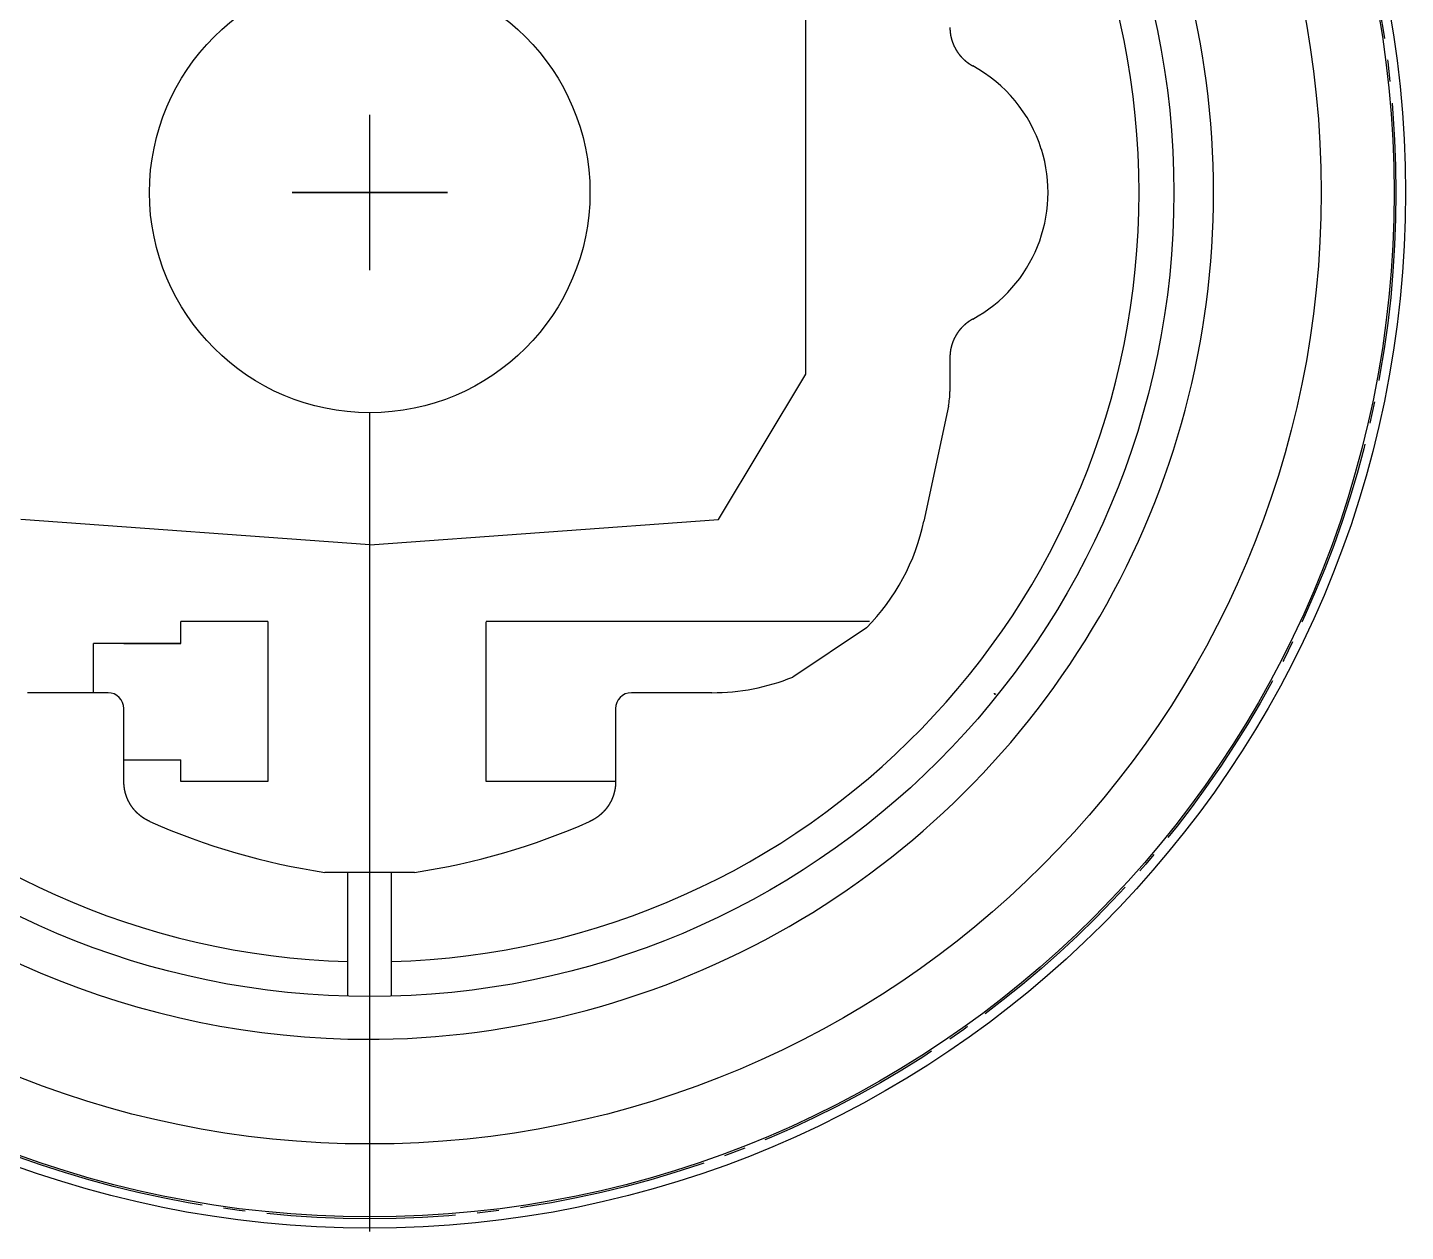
# Model space of a CAD drawing. Extents: x 16 to 365, y 6 to 252.
# Drawn here: x 77.2 to 172, y 108.7 to 191.5 of the extents above; entities that cross this region are included whole.
import ezdxf

# ---------------------------------------------------------------- set-up
doc = ezdxf.new("R2010")
doc.units = 0
doc.linetypes.add('CENTER', pattern=[17.5, 13, -1.5, 1.5, -1.5])
doc.layers.get('0').update_dxf_attribs({"linetype": 'CONTINUOUS'})
doc.layers.add('CENTER', color=1, linetype='CENTER')

msp = doc.modelspace()

# ---------------------------------------------------------------- linework, layer by layer
at = {"color": 7, "linetype": 'CONTINUOUS'}
for p, q in [((130.755, 167.631), (130.755, 192.631)), ((140.668, 168.784), (140.668, 166.447)), ((124.755, 157.631), (130.755, 167.631)), ((100.755, 108.657), (100.755, 164.981)), ((140.562, 165.425), (138.884, 157.531)), ((100.755, 155.881), (76.755, 157.631)), ((100.755, 155.881), (124.755, 157.631)), ((93.755, 150.615), (87.755, 150.615)), ((87.755, 149.108), (87.755, 150.615)), ((93.755, 150.615), (93.755, 139.602)), ((135.139, 150.607), (108.755, 150.607)), ((108.755, 139.602), (108.755, 150.602)), ((134.936, 150.181), (129.87, 146.799)), ((87.755, 149.108), (81.755, 149.108)), ((81.755, 145.718), (81.755, 149.108)), ((83.842, 149.108), (87.755, 149.108)), ((82.756, 145.718), (77.216, 145.718)), ((124.297, 145.718), (118.756, 145.718)), ((83.842, 139.602), (83.842, 144.631)), ((117.669, 144.631), (117.669, 139.602)), ((83.842, 141.108), (87.755, 141.108)), ((87.755, 139.602), (87.755, 141.108)), ((93.755, 139.602), (87.755, 139.602)), ((93.755, 139.602), (87.755, 139.602)), ((117.668, 139.602), (108.755, 139.602)), ((103.841, 133.353), (97.671, 133.353)), ((99.255, 124.836), (99.255, 133.353)), ((102.255, 124.836), (102.255, 133.353))]:
    msp.add_line(p, q, dxfattribs=at)
at = {"color": 7}
for points in [[(140.669, 191.478, 0), (140.669, 191.47, 0), (140.669, 191.462, 0), (140.669, 191.453, 0), (140.669, 191.445, 0), (140.67, 191.436, 0), (140.67, 191.428, 0), (140.67, 191.42, 0), (140.67, 191.411, 0), (140.67, 191.403, 0), (140.67, 191.394, 0), (140.671, 191.386, 0), (140.671, 191.378, 0), (140.671, 191.369, 0), (140.672, 191.361, 0), (140.672, 191.352, 0), (140.672, 191.344, 0), (140.673, 191.336, 0), (140.673, 191.327, 0), (140.673, 191.319, 0), (140.674, 191.31, 0), (140.674, 191.302, 0), (140.675, 191.294, 0), (140.675, 191.285, 0), (140.676, 191.277, 0), (140.677, 191.268, 0), (140.677, 191.26, 0), (140.678, 191.252, 0), (140.678, 191.243, 0), (140.679, 191.235, 0), (140.68, 191.226, 0), (140.681, 191.218, 0), (140.681, 191.21, 0), (140.682, 191.201, 0), (140.683, 191.193, 0), (140.684, 191.185, 0), (140.684, 191.176, 0), (140.685, 191.168, 0), (140.686, 191.16, 0), (140.687, 191.151, 0), (140.688, 191.143, 0), (140.689, 191.134, 0), (140.69, 191.126, 0), (140.691, 191.118, 0), (140.692, 191.109, 0), (140.693, 191.101, 0), (140.694, 191.093, 0), (140.695, 191.084, 0), (140.696, 191.076, 0), (140.697, 191.068, 0), (140.699, 191.059, 0), (140.7, 191.051, 0), (140.701, 191.043, 0), (140.702, 191.034, 0), (140.703, 191.026, 0), (140.705, 191.018, 0), (140.706, 191.01, 0), (140.707, 191.001, 0), (140.709, 190.993, 0), (140.71, 190.985, 0), (140.712, 190.976, 0), (140.713, 190.968, 0), (140.714, 190.96, 0), (140.716, 190.952, 0), (140.717, 190.943, 0), (140.719, 190.935, 0), (140.72, 190.927, 0), (140.722, 190.918, 0), (140.724, 190.91, 0), (140.725, 190.902, 0), (140.727, 190.894, 0), (140.728, 190.885, 0), (140.73, 190.877, 0), (140.732, 190.869, 0), (140.733, 190.861, 0), (140.735, 190.853, 0), (140.737, 190.844, 0), (140.739, 190.836, 0), (140.741, 190.828, 0), (140.742, 190.82, 0), (140.744, 190.811, 0), (140.746, 190.803, 0), (140.748, 190.795, 0), (140.75, 190.787, 0), (140.752, 190.779, 0), (140.754, 190.771, 0), (140.756, 190.762, 0), (140.758, 190.754, 0), (140.76, 190.746, 0), (140.762, 190.738, 0), (140.764, 190.73, 0), (140.766, 190.722, 0), (140.768, 190.714, 0), (140.77, 190.705, 0), (140.773, 190.697, 0), (140.775, 190.689, 0), (140.777, 190.681, 0), (140.779, 190.673, 0), (140.782, 190.665, 0), (140.784, 190.657, 0), (140.786, 190.649, 0), (140.789, 190.641, 0), (140.791, 190.633, 0), (140.793, 190.625, 0), (140.796, 190.616, 0), (140.798, 190.608, 0), (140.801, 190.6, 0), (140.803, 190.592, 0), (140.806, 190.584, 0), (140.808, 190.576, 0), (140.811, 190.568, 0), (140.813, 190.56, 0), (140.816, 190.552, 0), (140.818, 190.544, 0), (140.821, 190.536, 0), (140.824, 190.528, 0), (140.826, 190.52, 0), (140.829, 190.512, 0), (140.832, 190.504, 0), (140.834, 190.497, 0), (140.837, 190.489, 0), (140.84, 190.481, 0), (140.843, 190.473, 0), (140.846, 190.465, 0), (140.848, 190.457, 0), (140.851, 190.449, 0), (140.854, 190.441, 0), (140.857, 190.433, 0), (140.86, 190.425, 0), (140.863, 190.417, 0), (140.866, 190.41, 0), (140.869, 190.402, 0), (140.872, 190.394, 0), (140.875, 190.386, 0), (140.878, 190.378, 0), (140.881, 190.37, 0), (140.884, 190.363, 0), (140.888, 190.355, 0), (140.891, 190.347, 0), (140.894, 190.339, 0), (140.897, 190.332, 0), (140.9, 190.324, 0), (140.904, 190.316, 0), (140.907, 190.308, 0), (140.91, 190.301, 0), (140.913, 190.293, 0), (140.917, 190.285, 0), (140.92, 190.277, 0), (140.923, 190.27, 0), (140.927, 190.262, 0), (140.93, 190.254, 0), (140.934, 190.247, 0), (140.937, 190.239, 0), (140.941, 190.231, 0), (140.944, 190.224, 0), (140.948, 190.216, 0), (140.951, 190.208, 0), (140.955, 190.201, 0), (140.958, 190.193, 0), (140.962, 190.186, 0), (140.966, 190.178, 0), (140.969, 190.17, 0), (140.973, 190.163, 0), (140.977, 190.155, 0), (140.98, 190.148, 0), (140.984, 190.14, 0), (140.988, 190.133, 0), (140.992, 190.125, 0), (140.996, 190.118, 0), (140.999, 190.11, 0), (141.003, 190.103, 0), (141.007, 190.095, 0), (141.011, 190.088, 0), (141.015, 190.08, 0), (141.019, 190.073, 0), (141.023, 190.066, 0), (141.027, 190.058, 0), (141.031, 190.051, 0), (141.035, 190.043, 0), (141.039, 190.036, 0), (141.043, 190.029, 0), (141.047, 190.021, 0), (141.051, 190.014, 0), (141.055, 190.007, 0), (141.059, 189.999, 0), (141.063, 189.992, 0), (141.068, 189.985, 0), (141.072, 189.977, 0), (141.076, 189.97, 0), (141.08, 189.963, 0), (141.084, 189.956, 0), (141.089, 189.948, 0), (141.093, 189.941, 0), (141.097, 189.934, 0), (141.102, 189.927, 0), (141.106, 189.92, 0), (141.11, 189.912, 0), (141.115, 189.905, 0), (141.119, 189.898, 0), (141.124, 189.891, 0), (141.128, 189.884, 0), (141.133, 189.877, 0), (141.137, 189.87, 0), (141.142, 189.863, 0), (141.146, 189.855, 0), (141.151, 189.848, 0), (141.155, 189.841, 0), (141.16, 189.834, 0), (141.164, 189.827, 0), (141.169, 189.82, 0), (141.174, 189.813, 0), (141.178, 189.806, 0), (141.183, 189.799, 0), (141.188, 189.792, 0), (141.193, 189.785, 0), (141.197, 189.778, 0), (141.202, 189.772, 0), (141.207, 189.765, 0), (141.212, 189.758, 0), (141.217, 189.751, 0), (141.221, 189.744, 0), (141.226, 189.737, 0), (141.231, 189.73, 0), (141.236, 189.724, 0), (141.241, 189.717, 0), (141.246, 189.71, 0), (141.251, 189.703, 0), (141.256, 189.696, 0), (141.261, 189.69, 0), (141.266, 189.683, 0), (141.271, 189.676, 0), (141.276, 189.669, 0), (141.281, 189.663, 0), (141.286, 189.656, 0), (141.291, 189.649, 0), (141.296, 189.643, 0), (141.302, 189.636, 0), (141.307, 189.629, 0), (141.312, 189.623, 0), (141.317, 189.616, 0), (141.322, 189.61, 0), (141.328, 189.603, 0), (141.333, 189.597, 0), (141.338, 189.59, 0), (141.343, 189.583, 0), (141.349, 189.577, 0), (141.354, 189.57, 0), (141.359, 189.564, 0), (141.365, 189.558, 0), (141.37, 189.551, 0), (141.376, 189.545, 0), (141.381, 189.538, 0), (141.387, 189.532, 0), (141.392, 189.525, 0), (141.397, 189.519, 0), (141.403, 189.513, 0), (141.409, 189.506, 0), (141.414, 189.5, 0), (141.42, 189.494, 0), (141.425, 189.487, 0), (141.431, 189.481, 0), (141.436, 189.475, 0), (141.442, 189.469, 0), (141.448, 189.462, 0), (141.453, 189.456, 0), (141.459, 189.45, 0), (141.465, 189.444, 0), (141.47, 189.438, 0), (141.476, 189.432, 0), (141.482, 189.425, 0), (141.488, 189.419, 0), (141.493, 189.413, 0), (141.499, 189.407, 0), (141.505, 189.401, 0), (141.511, 189.395, 0), (141.517, 189.389, 0), (141.523, 189.383, 0), (141.528, 189.377, 0), (141.534, 189.371, 0), (141.54, 189.365, 0), (141.546, 189.359, 0), (141.552, 189.353, 0), (141.558, 189.347, 0), (141.564, 189.341, 0), (141.57, 189.335, 0), (141.576, 189.329, 0), (141.582, 189.324, 0), (141.588, 189.318, 0), (141.594, 189.312, 0), (141.6, 189.306, 0), (141.606, 189.3, 0), (141.612, 189.295, 0), (141.619, 189.289, 0), (141.625, 189.283, 0), (141.631, 189.277, 0), (141.637, 189.272, 0), (141.643, 189.266, 0), (141.649, 189.26, 0), (141.656, 189.255, 0), (141.662, 189.249, 0), (141.668, 189.243, 0), (141.674, 189.238, 0), (141.681, 189.232, 0), (141.687, 189.227, 0), (141.693, 189.221, 0), (141.7, 189.216, 0), (141.706, 189.21, 0), (141.712, 189.205, 0), (141.719, 189.199, 0), (141.725, 189.194, 0), (141.732, 189.188, 0), (141.738, 189.183, 0), (141.744, 189.177, 0), (141.751, 189.172, 0), (141.757, 189.167, 0), (141.764, 189.161, 0), (141.77, 189.156, 0), (141.777, 189.151, 0), (141.783, 189.145, 0), (141.79, 189.14, 0), (141.797, 189.135, 0), (141.803, 189.13, 0), (141.81, 189.124, 0), (141.816, 189.119, 0), (141.823, 189.114, 0), (141.83, 189.109, 0), (141.836, 189.104, 0), (141.843, 189.099, 0), (141.85, 189.093, 0), (141.856, 189.088, 0), (141.863, 189.083, 0), (141.87, 189.078, 0), (141.876, 189.073, 0), (141.883, 189.068, 0), (141.89, 189.063, 0), (141.897, 189.058, 0), (141.903, 189.053, 0), (141.91, 189.048, 0), (141.917, 189.043, 0), (141.924, 189.039, 0), (141.931, 189.034, 0), (141.938, 189.029, 0), (141.944, 189.024, 0), (141.951, 189.019, 0), (141.958, 189.014, 0), (141.965, 189.01, 0), (141.972, 189.005, 0), (141.979, 189, 0), (141.986, 188.995, 0), (141.993, 188.991, 0), (142, 188.986, 0), (142.007, 188.981, 0), (142.014, 188.977, 0), (142.021, 188.972, 0), (142.028, 188.967, 0), (142.035, 188.963, 0), (142.042, 188.958, 0), (142.049, 188.954, 0), (142.056, 188.949, 0), (142.063, 188.945, 0), (142.07, 188.94, 0), (142.078, 188.936, 0), (142.085, 188.931, 0), (142.092, 188.927, 0), (142.099, 188.922, 0), (142.106, 188.918, 0), (142.113, 188.914, 0), (142.121, 188.909, 0), (142.128, 188.905, 0), (142.135, 188.901, 0), (142.142, 188.896, 0), (142.149, 188.892, 0), (142.157, 188.888, 0), (142.164, 188.884, 0), (142.171, 188.879, 0), (142.179, 188.875, 0), (142.186, 188.871, 0), (142.193, 188.867, 0), (142.2, 188.863, 0), (142.208, 188.859, 0), (142.215, 188.855, 0), (142.222, 188.85, 0), (142.23, 188.846, 0), (142.237, 188.842, 0)], [(142.237, 171.42, 0), (142.23, 171.416, 0), (142.222, 171.412, 0), (142.215, 171.408, 0), (142.208, 171.404, 0), (142.2, 171.4, 0), (142.193, 171.396, 0), (142.186, 171.391, 0), (142.179, 171.387, 0), (142.171, 171.383, 0), (142.164, 171.379, 0), (142.157, 171.375, 0), (142.149, 171.37, 0), (142.142, 171.366, 0), (142.135, 171.362, 0), (142.128, 171.358, 0), (142.121, 171.353, 0), (142.113, 171.349, 0), (142.106, 171.344, 0), (142.099, 171.34, 0), (142.092, 171.336, 0), (142.085, 171.331, 0), (142.078, 171.327, 0), (142.07, 171.322, 0), (142.063, 171.318, 0), (142.056, 171.313, 0), (142.049, 171.309, 0), (142.042, 171.304, 0), (142.035, 171.3, 0), (142.028, 171.295, 0), (142.021, 171.29, 0), (142.014, 171.286, 0), (142.007, 171.281, 0), (142, 171.277, 0), (141.993, 171.272, 0), (141.986, 171.267, 0), (141.979, 171.262, 0), (141.972, 171.258, 0), (141.965, 171.253, 0), (141.958, 171.248, 0), (141.951, 171.243, 0), (141.944, 171.238, 0), (141.938, 171.234, 0), (141.931, 171.229, 0), (141.924, 171.224, 0), (141.917, 171.219, 0), (141.91, 171.214, 0), (141.903, 171.209, 0), (141.897, 171.204, 0), (141.89, 171.199, 0), (141.883, 171.194, 0), (141.876, 171.189, 0), (141.87, 171.184, 0), (141.863, 171.179, 0), (141.856, 171.174, 0), (141.85, 171.169, 0), (141.843, 171.164, 0), (141.836, 171.159, 0), (141.83, 171.154, 0), (141.823, 171.148, 0), (141.816, 171.143, 0), (141.81, 171.138, 0), (141.803, 171.133, 0), (141.797, 171.128, 0), (141.79, 171.122, 0), (141.783, 171.117, 0), (141.777, 171.112, 0), (141.77, 171.106, 0), (141.764, 171.101, 0), (141.757, 171.096, 0), (141.751, 171.09, 0), (141.744, 171.085, 0), (141.738, 171.08, 0), (141.732, 171.074, 0), (141.725, 171.069, 0), (141.719, 171.063, 0), (141.712, 171.058, 0), (141.706, 171.052, 0), (141.7, 171.047, 0), (141.693, 171.041, 0), (141.687, 171.036, 0), (141.681, 171.03, 0), (141.674, 171.025, 0), (141.668, 171.019, 0), (141.662, 171.013, 0), (141.656, 171.008, 0), (141.649, 171.002, 0), (141.643, 170.996, 0), (141.637, 170.991, 0), (141.631, 170.985, 0), (141.625, 170.979, 0), (141.619, 170.974, 0), (141.612, 170.968, 0), (141.606, 170.962, 0), (141.6, 170.956, 0), (141.594, 170.951, 0), (141.588, 170.945, 0), (141.582, 170.939, 0), (141.576, 170.933, 0), (141.57, 170.927, 0), (141.564, 170.921, 0), (141.558, 170.915, 0), (141.552, 170.909, 0), (141.546, 170.903, 0), (141.54, 170.898, 0), (141.534, 170.892, 0), (141.528, 170.886, 0), (141.523, 170.88, 0), (141.517, 170.874, 0), (141.511, 170.867, 0), (141.505, 170.861, 0), (141.499, 170.855, 0), (141.493, 170.849, 0), (141.488, 170.843, 0), (141.482, 170.837, 0), (141.476, 170.831, 0), (141.47, 170.825, 0), (141.465, 170.819, 0), (141.459, 170.812, 0), (141.453, 170.806, 0), (141.448, 170.8, 0), (141.442, 170.794, 0), (141.436, 170.787, 0), (141.431, 170.781, 0), (141.425, 170.775, 0), (141.42, 170.769, 0), (141.414, 170.762, 0), (141.409, 170.756, 0), (141.403, 170.75, 0), (141.397, 170.743, 0), (141.392, 170.737, 0), (141.387, 170.731, 0), (141.381, 170.724, 0), (141.376, 170.718, 0), (141.37, 170.711, 0), (141.365, 170.705, 0), (141.359, 170.698, 0), (141.354, 170.692, 0), (141.349, 170.685, 0), (141.343, 170.679, 0), (141.338, 170.672, 0), (141.333, 170.666, 0), (141.328, 170.659, 0), (141.322, 170.653, 0), (141.317, 170.646, 0), (141.312, 170.64, 0), (141.307, 170.633, 0), (141.302, 170.626, 0), (141.296, 170.62, 0), (141.291, 170.613, 0), (141.286, 170.606, 0), (141.281, 170.6, 0), (141.276, 170.593, 0), (141.271, 170.586, 0), (141.266, 170.58, 0), (141.261, 170.573, 0), (141.256, 170.566, 0), (141.251, 170.559, 0), (141.246, 170.552, 0), (141.241, 170.546, 0), (141.236, 170.539, 0), (141.231, 170.532, 0), (141.226, 170.525, 0), (141.221, 170.518, 0), (141.217, 170.512, 0), (141.212, 170.505, 0), (141.207, 170.498, 0), (141.202, 170.491, 0), (141.197, 170.484, 0), (141.193, 170.477, 0), (141.188, 170.47, 0), (141.183, 170.463, 0), (141.178, 170.456, 0), (141.174, 170.449, 0), (141.169, 170.442, 0), (141.164, 170.435, 0), (141.16, 170.428, 0), (141.155, 170.421, 0), (141.151, 170.414, 0), (141.146, 170.407, 0), (141.142, 170.4, 0), (141.137, 170.393, 0), (141.133, 170.386, 0), (141.128, 170.379, 0), (141.124, 170.371, 0), (141.119, 170.364, 0), (141.115, 170.357, 0), (141.11, 170.35, 0), (141.106, 170.343, 0), (141.102, 170.336, 0), (141.097, 170.328, 0), (141.093, 170.321, 0), (141.089, 170.314, 0), (141.084, 170.307, 0), (141.08, 170.299, 0), (141.076, 170.292, 0), (141.072, 170.285, 0), (141.068, 170.278, 0), (141.063, 170.27, 0), (141.059, 170.263, 0), (141.055, 170.256, 0), (141.051, 170.248, 0), (141.047, 170.241, 0), (141.043, 170.234, 0), (141.039, 170.226, 0), (141.035, 170.219, 0), (141.031, 170.212, 0), (141.027, 170.204, 0), (141.023, 170.197, 0), (141.019, 170.189, 0), (141.015, 170.182, 0), (141.011, 170.175, 0), (141.007, 170.167, 0), (141.003, 170.16, 0), (140.999, 170.152, 0), (140.996, 170.145, 0), (140.992, 170.137, 0), (140.988, 170.13, 0), (140.984, 170.122, 0), (140.98, 170.115, 0), (140.977, 170.107, 0), (140.973, 170.099, 0), (140.969, 170.092, 0), (140.966, 170.084, 0), (140.962, 170.077, 0), (140.958, 170.069, 0), (140.955, 170.062, 0), (140.951, 170.054, 0), (140.948, 170.046, 0), (140.944, 170.039, 0), (140.941, 170.031, 0), (140.937, 170.023, 0), (140.934, 170.016, 0), (140.93, 170.008, 0), (140.927, 170, 0), (140.923, 169.993, 0), (140.92, 169.985, 0), (140.917, 169.977, 0), (140.913, 169.97, 0), (140.91, 169.962, 0), (140.907, 169.954, 0), (140.904, 169.946, 0), (140.9, 169.939, 0), (140.897, 169.931, 0), (140.894, 169.923, 0), (140.891, 169.915, 0), (140.888, 169.908, 0), (140.884, 169.9, 0), (140.881, 169.892, 0), (140.878, 169.884, 0), (140.875, 169.876, 0), (140.872, 169.868, 0), (140.869, 169.861, 0), (140.866, 169.853, 0), (140.863, 169.845, 0), (140.86, 169.837, 0), (140.857, 169.829, 0), (140.854, 169.821, 0), (140.851, 169.813, 0), (140.848, 169.806, 0), (140.846, 169.798, 0), (140.843, 169.79, 0), (140.84, 169.782, 0), (140.837, 169.774, 0), (140.834, 169.766, 0), (140.832, 169.758, 0), (140.829, 169.75, 0), (140.826, 169.742, 0), (140.824, 169.734, 0), (140.821, 169.726, 0), (140.818, 169.718, 0), (140.816, 169.71, 0), (140.813, 169.702, 0), (140.811, 169.694, 0), (140.808, 169.686, 0), (140.806, 169.678, 0), (140.803, 169.67, 0), (140.801, 169.662, 0), (140.798, 169.654, 0), (140.796, 169.646, 0), (140.793, 169.638, 0), (140.791, 169.63, 0), (140.789, 169.622, 0), (140.786, 169.614, 0), (140.784, 169.606, 0), (140.782, 169.598, 0), (140.779, 169.589, 0), (140.777, 169.581, 0), (140.775, 169.573, 0), (140.773, 169.565, 0), (140.77, 169.557, 0), (140.768, 169.549, 0), (140.766, 169.541, 0), (140.764, 169.533, 0), (140.762, 169.524, 0), (140.76, 169.516, 0), (140.758, 169.508, 0), (140.756, 169.5, 0), (140.754, 169.492, 0), (140.752, 169.484, 0), (140.75, 169.475, 0), (140.748, 169.467, 0), (140.746, 169.459, 0), (140.744, 169.451, 0), (140.742, 169.443, 0), (140.741, 169.435, 0), (140.739, 169.426, 0), (140.737, 169.418, 0), (140.735, 169.41, 0), (140.733, 169.402, 0), (140.732, 169.393, 0), (140.73, 169.385, 0), (140.728, 169.377, 0), (140.727, 169.369, 0), (140.725, 169.36, 0), (140.724, 169.352, 0), (140.722, 169.344, 0), (140.72, 169.336, 0), (140.719, 169.327, 0), (140.717, 169.319, 0), (140.716, 169.311, 0), (140.714, 169.303, 0), (140.713, 169.294, 0), (140.712, 169.286, 0), (140.71, 169.278, 0), (140.709, 169.269, 0), (140.707, 169.261, 0), (140.706, 169.253, 0), (140.705, 169.245, 0), (140.703, 169.236, 0), (140.702, 169.228, 0), (140.701, 169.22, 0), (140.7, 169.211, 0), (140.699, 169.203, 0), (140.697, 169.195, 0), (140.696, 169.186, 0), (140.695, 169.178, 0), (140.694, 169.17, 0), (140.693, 169.161, 0), (140.692, 169.153, 0), (140.691, 169.145, 0), (140.69, 169.136, 0), (140.689, 169.128, 0), (140.688, 169.12, 0), (140.687, 169.111, 0), (140.686, 169.103, 0), (140.685, 169.095, 0), (140.684, 169.086, 0), (140.684, 169.078, 0), (140.683, 169.069, 0), (140.682, 169.061, 0), (140.681, 169.053, 0), (140.681, 169.044, 0), (140.68, 169.036, 0), (140.679, 169.028, 0), (140.678, 169.019, 0), (140.678, 169.011, 0), (140.677, 169.002, 0), (140.677, 168.994, 0), (140.676, 168.986, 0), (140.675, 168.977, 0), (140.675, 168.969, 0), (140.674, 168.96, 0), (140.674, 168.952, 0), (140.673, 168.944, 0), (140.673, 168.935, 0), (140.673, 168.927, 0), (140.672, 168.918, 0), (140.672, 168.91, 0), (140.672, 168.902, 0), (140.671, 168.893, 0), (140.671, 168.885, 0), (140.671, 168.876, 0), (140.67, 168.868, 0), (140.67, 168.86, 0), (140.67, 168.851, 0), (140.67, 168.843, 0), (140.67, 168.834, 0), (140.67, 168.826, 0), (140.669, 168.818, 0), (140.669, 168.809, 0), (140.669, 168.801, 0), (140.669, 168.792, 0), (140.669, 168.784, 0)], [(143.708, 145.631, 0), (143.708, 145.632, 0), (143.709, 145.632, 0), (143.709, 145.632, 0), (143.709, 145.633, 0), (143.71, 145.633, 0), (143.71, 145.633, 0), (143.71, 145.634, 0), (143.711, 145.634, 0), (143.711, 145.634, 0), (143.711, 145.635, 0), (143.711, 145.635, 0), (143.712, 145.636, 0), (143.712, 145.636, 0), (143.712, 145.636, 0), (143.713, 145.637, 0), (143.713, 145.637, 0), (143.713, 145.637, 0), (143.713, 145.638, 0), (143.714, 145.638, 0), (143.714, 145.638, 0), (143.714, 145.639, 0), (143.715, 145.639, 0), (143.715, 145.64, 0), (143.715, 145.64, 0), (143.715, 145.64, 0), (143.716, 145.641, 0), (143.716, 145.641, 0), (143.716, 145.641, 0), (143.717, 145.642, 0), (143.717, 145.642, 0), (143.717, 145.642, 0), (143.717, 145.643, 0), (143.718, 145.643, 0), (143.718, 145.644, 0), (143.718, 145.644, 0), (143.719, 145.644, 0), (143.719, 145.645, 0), (143.719, 145.645, 0), (143.719, 145.645, 0), (143.72, 145.646, 0), (143.72, 145.646, 0), (143.72, 145.646, 0), (143.721, 145.647, 0), (143.721, 145.647, 0), (143.721, 145.648, 0), (143.722, 145.648, 0), (143.722, 145.648, 0), (143.722, 145.649, 0), (143.722, 145.649, 0), (143.723, 145.649, 0), (143.723, 145.65, 0), (143.723, 145.65, 0), (143.724, 145.65, 0), (143.724, 145.651, 0), (143.724, 145.651, 0), (143.724, 145.652, 0), (143.725, 145.652, 0), (143.725, 145.652, 0), (143.725, 145.653, 0), (143.726, 145.653, 0), (143.726, 145.653, 0), (143.726, 145.654, 0), (143.726, 145.654, 0), (143.727, 145.654, 0), (143.727, 145.655, 0), (143.727, 145.655, 0), (143.728, 145.656, 0), (143.728, 145.656, 0), (143.728, 145.656, 0), (143.728, 145.657, 0), (143.729, 145.657, 0), (143.729, 145.657, 0), (143.729, 145.658, 0), (143.73, 145.658, 0), (143.73, 145.658, 0), (143.73, 145.659, 0), (143.73, 145.659, 0), (143.731, 145.66, 0), (143.731, 145.66, 0), (143.731, 145.66, 0), (143.732, 145.661, 0), (143.732, 145.661, 0), (143.732, 145.661, 0), (143.732, 145.662, 0), (143.733, 145.662, 0), (143.733, 145.662, 0), (143.733, 145.663, 0), (143.734, 145.663, 0), (143.734, 145.664, 0), (143.734, 145.664, 0), (143.735, 145.664, 0), (143.735, 145.665, 0), (143.735, 145.665, 0), (143.735, 145.665, 0), (143.736, 145.666, 0), (143.736, 145.666, 0), (143.736, 145.666, 0), (143.737, 145.667, 0), (143.737, 145.667, 0), (143.737, 145.668, 0), (143.737, 145.668, 0), (143.738, 145.668, 0), (143.738, 145.669, 0), (143.738, 145.669, 0), (143.739, 145.669, 0), (143.739, 145.67, 0), (143.739, 145.67, 0), (143.739, 145.67, 0), (143.74, 145.671, 0), (143.74, 145.671, 0), (143.74, 145.672, 0), (143.741, 145.672, 0), (143.741, 145.672, 0), (143.741, 145.673, 0), (143.741, 145.673, 0), (143.742, 145.673, 0), (143.742, 145.674, 0), (143.742, 145.674, 0), (143.743, 145.674, 0), (143.743, 145.675, 0), (143.743, 145.675, 0), (143.743, 145.675, 0), (143.744, 145.676, 0), (143.744, 145.676, 0), (143.744, 145.677, 0), (143.745, 145.677, 0), (143.745, 145.677, 0)], [(143.803, 145.631, 0), (143.803, 145.631, 0), (143.802, 145.63, 0), (143.802, 145.63, 0), (143.802, 145.63, 0), (143.802, 145.629, 0), (143.801, 145.629, 0), (143.801, 145.629, 0), (143.801, 145.628, 0), (143.8, 145.628, 0), (143.8, 145.628, 0), (143.8, 145.627, 0), (143.8, 145.627, 0), (143.799, 145.626, 0), (143.799, 145.626, 0), (143.799, 145.626, 0), (143.798, 145.625, 0), (143.798, 145.625, 0), (143.798, 145.625, 0), (143.798, 145.624, 0), (143.797, 145.624, 0), (143.797, 145.624, 0), (143.797, 145.623, 0), (143.796, 145.623, 0), (143.796, 145.622, 0), (143.796, 145.622, 0), (143.795, 145.622, 0), (143.795, 145.621, 0), (143.795, 145.621, 0), (143.795, 145.621, 0), (143.794, 145.62, 0), (143.794, 145.62, 0), (143.794, 145.62, 0), (143.793, 145.619, 0), (143.793, 145.619, 0), (143.793, 145.618, 0), (143.793, 145.618, 0), (143.792, 145.618, 0), (143.792, 145.617, 0), (143.792, 145.617, 0), (143.791, 145.617, 0), (143.791, 145.616, 0), (143.791, 145.616, 0), (143.791, 145.616, 0), (143.79, 145.615, 0), (143.79, 145.615, 0), (143.79, 145.614, 0), (143.789, 145.614, 0), (143.789, 145.614, 0), (143.789, 145.613, 0), (143.789, 145.613, 0), (143.788, 145.613, 0), (143.788, 145.612, 0), (143.788, 145.612, 0), (143.787, 145.612, 0), (143.787, 145.611, 0), (143.787, 145.611, 0), (143.786, 145.61, 0), (143.786, 145.61, 0), (143.786, 145.61, 0), (143.786, 145.609, 0), (143.785, 145.609, 0), (143.785, 145.609, 0), (143.785, 145.608, 0), (143.784, 145.608, 0), (143.784, 145.607, 0), (143.784, 145.607, 0), (143.784, 145.607, 0), (143.783, 145.606, 0), (143.783, 145.606, 0), (143.783, 145.606, 0), (143.782, 145.605, 0), (143.782, 145.605, 0), (143.782, 145.605, 0), (143.782, 145.604, 0), (143.781, 145.604, 0), (143.781, 145.603, 0), (143.781, 145.603, 0), (143.78, 145.603, 0), (143.78, 145.602, 0), (143.78, 145.602, 0), (143.78, 145.602, 0), (143.779, 145.601, 0), (143.779, 145.601, 0), (143.779, 145.601, 0), (143.778, 145.6, 0), (143.778, 145.6, 0), (143.778, 145.599, 0), (143.777, 145.599, 0), (143.777, 145.599, 0), (143.777, 145.598, 0), (143.777, 145.598, 0), (143.776, 145.598, 0), (143.776, 145.597, 0), (143.776, 145.597, 0), (143.775, 145.597, 0), (143.775, 145.596, 0), (143.775, 145.596, 0), (143.775, 145.595, 0), (143.774, 145.595, 0), (143.774, 145.595, 0), (143.774, 145.594, 0), (143.773, 145.594, 0), (143.773, 145.594, 0), (143.773, 145.593, 0), (143.773, 145.593, 0), (143.772, 145.593, 0), (143.772, 145.592, 0), (143.772, 145.592, 0), (143.771, 145.591, 0), (143.771, 145.591, 0), (143.771, 145.591, 0), (143.771, 145.59, 0), (143.77, 145.59, 0), (143.77, 145.59, 0), (143.77, 145.589, 0), (143.769, 145.589, 0), (143.769, 145.589, 0), (143.769, 145.588, 0), (143.768, 145.588, 0), (143.768, 145.587, 0), (143.768, 145.587, 0), (143.768, 145.587, 0), (143.767, 145.586, 0), (143.767, 145.586, 0), (143.767, 145.586, 0), (143.766, 145.585, 0), (143.766, 145.585, 0)], [(85.63, 136.858, 0), (85.622, 136.862, 0), (85.614, 136.866, 0), (85.605, 136.869, 0), (85.597, 136.873, 0), (85.589, 136.877, 0), (85.581, 136.881, 0), (85.573, 136.884, 0), (85.564, 136.888, 0), (85.556, 136.892, 0), (85.548, 136.896, 0), (85.54, 136.9, 0), (85.532, 136.904, 0), (85.524, 136.908, 0), (85.516, 136.912, 0), (85.507, 136.916, 0), (85.499, 136.92, 0), (85.491, 136.924, 0), (85.483, 136.928, 0), (85.475, 136.932, 0), (85.467, 136.936, 0), (85.459, 136.94, 0), (85.451, 136.945, 0), (85.443, 136.949, 0), (85.435, 136.953, 0), (85.427, 136.957, 0), (85.419, 136.962, 0), (85.411, 136.966, 0), (85.403, 136.97, 0), (85.395, 136.975, 0), (85.387, 136.979, 0), (85.379, 136.983, 0), (85.371, 136.988, 0), (85.364, 136.992, 0), (85.356, 136.997, 0), (85.348, 137.001, 0), (85.34, 137.006, 0), (85.332, 137.01, 0), (85.325, 137.015, 0), (85.317, 137.019, 0), (85.309, 137.024, 0), (85.301, 137.029, 0), (85.293, 137.033, 0), (85.286, 137.038, 0), (85.278, 137.043, 0), (85.27, 137.047, 0), (85.263, 137.052, 0), (85.255, 137.057, 0), (85.247, 137.062, 0), (85.24, 137.067, 0), (85.232, 137.071, 0), (85.224, 137.076, 0), (85.217, 137.081, 0), (85.209, 137.086, 0), (85.201, 137.091, 0), (85.194, 137.096, 0), (85.186, 137.101, 0), (85.179, 137.106, 0), (85.171, 137.111, 0), (85.164, 137.116, 0), (85.156, 137.121, 0), (85.149, 137.126, 0), (85.141, 137.131, 0), (85.134, 137.136, 0), (85.126, 137.142, 0), (85.119, 137.147, 0), (85.112, 137.152, 0), (85.104, 137.157, 0), (85.097, 137.163, 0), (85.09, 137.168, 0), (85.082, 137.173, 0), (85.075, 137.178, 0), (85.068, 137.184, 0), (85.06, 137.189, 0), (85.053, 137.195, 0), (85.046, 137.2, 0), (85.039, 137.205, 0), (85.031, 137.211, 0), (85.024, 137.216, 0), (85.017, 137.222, 0), (85.01, 137.227, 0), (85.003, 137.233, 0), (84.996, 137.238, 0), (84.989, 137.244, 0), (84.981, 137.25, 0), (84.974, 137.255, 0), (84.967, 137.261, 0), (84.96, 137.266, 0), (84.953, 137.272, 0), (84.946, 137.278, 0), (84.939, 137.284, 0), (84.932, 137.289, 0), (84.925, 137.295, 0), (84.918, 137.301, 0), (84.911, 137.307, 0), (84.904, 137.313, 0), (84.898, 137.318, 0), (84.891, 137.324, 0), (84.884, 137.33, 0), (84.877, 137.336, 0), (84.87, 137.342, 0), (84.863, 137.348, 0), (84.857, 137.354, 0), (84.85, 137.36, 0), (84.843, 137.366, 0), (84.836, 137.372, 0), (84.83, 137.378, 0), (84.823, 137.384, 0), (84.816, 137.39, 0), (84.81, 137.396, 0), (84.803, 137.402, 0), (84.796, 137.409, 0), (84.79, 137.415, 0), (84.783, 137.421, 0), (84.777, 137.427, 0), (84.77, 137.433, 0), (84.763, 137.44, 0), (84.757, 137.446, 0), (84.751, 137.452, 0), (84.744, 137.459, 0), (84.738, 137.465, 0), (84.731, 137.471, 0), (84.725, 137.478, 0), (84.718, 137.484, 0), (84.712, 137.491, 0), (84.706, 137.497, 0), (84.699, 137.503, 0), (84.693, 137.51, 0), (84.687, 137.516, 0), (84.68, 137.523, 0), (84.674, 137.529, 0), (84.668, 137.536, 0), (84.662, 137.543, 0), (84.656, 137.549, 0), (84.649, 137.556, 0), (84.643, 137.562, 0), (84.637, 137.569, 0), (84.631, 137.576, 0), (84.625, 137.582, 0), (84.619, 137.589, 0), (84.613, 137.596, 0), (84.607, 137.602, 0), (84.601, 137.609, 0), (84.595, 137.616, 0), (84.589, 137.623, 0), (84.583, 137.63, 0), (84.577, 137.636, 0), (84.571, 137.643, 0), (84.565, 137.65, 0), (84.559, 137.657, 0), (84.553, 137.664, 0), (84.547, 137.671, 0), (84.542, 137.678, 0), (84.536, 137.685, 0), (84.53, 137.692, 0), (84.524, 137.699, 0), (84.519, 137.706, 0), (84.513, 137.713, 0), (84.507, 137.72, 0), (84.501, 137.727, 0), (84.496, 137.734, 0), (84.49, 137.741, 0), (84.485, 137.748, 0), (84.479, 137.755, 0), (84.474, 137.762, 0), (84.468, 137.769, 0), (84.462, 137.776, 0), (84.457, 137.784, 0), (84.451, 137.791, 0), (84.446, 137.798, 0), (84.441, 137.805, 0), (84.435, 137.813, 0), (84.43, 137.82, 0), (84.424, 137.827, 0), (84.419, 137.834, 0), (84.414, 137.842, 0), (84.409, 137.849, 0), (84.403, 137.856, 0), (84.398, 137.864, 0), (84.393, 137.871, 0), (84.388, 137.879, 0), (84.382, 137.886, 0), (84.377, 137.893, 0), (84.372, 137.901, 0), (84.367, 137.908, 0), (84.362, 137.916, 0), (84.357, 137.923, 0), (84.352, 137.931, 0), (84.347, 137.938, 0), (84.342, 137.946, 0), (84.337, 137.953, 0), (84.332, 137.961, 0), (84.327, 137.968, 0), (84.322, 137.976, 0), (84.317, 137.984, 0), (84.312, 137.991, 0), (84.307, 137.999, 0), (84.302, 138.007, 0), (84.298, 138.014, 0), (84.293, 138.022, 0), (84.288, 138.03, 0), (84.283, 138.037, 0), (84.279, 138.045, 0), (84.274, 138.053, 0), (84.269, 138.061, 0), (84.265, 138.068, 0), (84.26, 138.076, 0), (84.255, 138.084, 0), (84.251, 138.092, 0), (84.246, 138.099, 0), (84.242, 138.107, 0), (84.237, 138.115, 0), (84.233, 138.123, 0), (84.228, 138.131, 0), (84.224, 138.139, 0), (84.22, 138.147, 0), (84.215, 138.155, 0), (84.211, 138.163, 0), (84.207, 138.17, 0), (84.202, 138.178, 0), (84.198, 138.186, 0), (84.194, 138.194, 0), (84.19, 138.202, 0), (84.185, 138.21, 0), (84.181, 138.218, 0), (84.177, 138.226, 0), (84.173, 138.234, 0), (84.169, 138.243, 0), (84.165, 138.251, 0), (84.161, 138.259, 0), (84.157, 138.267, 0), (84.153, 138.275, 0), (84.149, 138.283, 0), (84.145, 138.291, 0), (84.141, 138.299, 0), (84.137, 138.307, 0), (84.133, 138.316, 0), (84.129, 138.324, 0), (84.125, 138.332, 0), (84.121, 138.34, 0), (84.118, 138.348, 0), (84.114, 138.357, 0), (84.11, 138.365, 0), (84.106, 138.373, 0), (84.103, 138.381, 0), (84.099, 138.39, 0), (84.095, 138.398, 0), (84.092, 138.406, 0), (84.088, 138.414, 0), (84.085, 138.423, 0), (84.081, 138.431, 0), (84.078, 138.439, 0), (84.074, 138.448, 0), (84.071, 138.456, 0), (84.067, 138.464, 0), (84.064, 138.473, 0), (84.06, 138.481, 0), (84.057, 138.49, 0), (84.054, 138.498, 0), (84.05, 138.506, 0), (84.047, 138.515, 0), (84.044, 138.523, 0), (84.04, 138.532, 0), (84.037, 138.54, 0), (84.034, 138.549, 0), (84.031, 138.557, 0), (84.028, 138.566, 0), (84.025, 138.574, 0), (84.022, 138.583, 0), (84.019, 138.591, 0), (84.016, 138.6, 0), (84.013, 138.608, 0), (84.009, 138.617, 0), (84.007, 138.625, 0), (84.004, 138.634, 0), (84.001, 138.642, 0), (83.998, 138.651, 0), (83.995, 138.659, 0), (83.992, 138.668, 0), (83.989, 138.677, 0), (83.987, 138.685, 0), (83.984, 138.694, 0), (83.981, 138.703, 0), (83.978, 138.711, 0), (83.976, 138.72, 0), (83.973, 138.728, 0), (83.971, 138.737, 0), (83.968, 138.746, 0), (83.965, 138.754, 0), (83.963, 138.763, 0), (83.96, 138.772, 0), (83.958, 138.78, 0), (83.955, 138.789, 0), (83.953, 138.798, 0), (83.951, 138.807, 0), (83.948, 138.815, 0), (83.946, 138.824, 0), (83.943, 138.833, 0), (83.941, 138.842, 0), (83.939, 138.85, 0), (83.937, 138.859, 0), (83.934, 138.868, 0), (83.932, 138.877, 0), (83.93, 138.885, 0), (83.928, 138.894, 0), (83.926, 138.903, 0), (83.924, 138.912, 0), (83.921, 138.921, 0), (83.919, 138.929, 0), (83.918, 138.938, 0), (83.915, 138.947, 0), (83.913, 138.956, 0), (83.912, 138.965, 0), (83.91, 138.973, 0), (83.908, 138.982, 0), (83.906, 138.991, 0), (83.904, 139, 0), (83.902, 139.009, 0), (83.901, 139.018, 0), (83.899, 139.027, 0), (83.897, 139.035, 0), (83.895, 139.044, 0), (83.894, 139.053, 0), (83.892, 139.062, 0), (83.891, 139.071, 0), (83.889, 139.08, 0), (83.887, 139.089, 0), (83.886, 139.098, 0), (83.884, 139.107, 0), (83.883, 139.116, 0), (83.881, 139.125, 0), (83.88, 139.133, 0), (83.879, 139.142, 0), (83.877, 139.151, 0), (83.876, 139.16, 0), (83.874, 139.169, 0), (83.873, 139.178, 0), (83.872, 139.187, 0), (83.871, 139.196, 0), (83.87, 139.205, 0), (83.868, 139.214, 0), (83.867, 139.223, 0), (83.866, 139.232, 0), (83.865, 139.241, 0), (83.864, 139.25, 0), (83.863, 139.259, 0), (83.862, 139.268, 0), (83.861, 139.277, 0), (83.86, 139.286, 0), (83.859, 139.295, 0), (83.858, 139.304, 0), (83.857, 139.313, 0), (83.856, 139.322, 0), (83.855, 139.331, 0), (83.855, 139.34, 0), (83.854, 139.349, 0), (83.853, 139.358, 0), (83.852, 139.367, 0), (83.852, 139.376, 0), (83.851, 139.385, 0), (83.85, 139.394, 0), (83.85, 139.403, 0), (83.849, 139.412, 0), (83.849, 139.421, 0), (83.848, 139.43, 0), (83.848, 139.439, 0), (83.847, 139.448, 0), (83.847, 139.457, 0), (83.846, 139.466, 0), (83.846, 139.475, 0), (83.846, 139.484, 0), (83.845, 139.493, 0), (83.845, 139.502, 0), (83.844, 139.511, 0), (83.844, 139.52, 0), (83.844, 139.529, 0), (83.844, 139.538, 0), (83.844, 139.548, 0), (83.844, 139.557, 0), (83.843, 139.566, 0), (83.843, 139.575, 0), (83.843, 139.584, 0), (83.843, 139.593, 0), (83.843, 139.602, 0)], [(117.669, 139.602, 0), (117.669, 139.593, 0), (117.669, 139.584, 0), (117.669, 139.575, 0), (117.669, 139.566, 0), (117.669, 139.557, 0), (117.669, 139.548, 0), (117.669, 139.538, 0), (117.668, 139.529, 0), (117.668, 139.52, 0), (117.668, 139.511, 0), (117.668, 139.502, 0), (117.667, 139.493, 0), (117.667, 139.484, 0), (117.667, 139.475, 0), (117.666, 139.466, 0), (117.666, 139.457, 0), (117.665, 139.448, 0), (117.665, 139.439, 0), (117.664, 139.43, 0), (117.664, 139.421, 0), (117.663, 139.412, 0), (117.663, 139.403, 0), (117.662, 139.394, 0), (117.661, 139.385, 0), (117.661, 139.376, 0), (117.66, 139.367, 0), (117.659, 139.358, 0), (117.659, 139.349, 0), (117.658, 139.34, 0), (117.657, 139.331, 0), (117.656, 139.322, 0), (117.655, 139.313, 0), (117.654, 139.304, 0), (117.653, 139.295, 0), (117.653, 139.286, 0), (117.652, 139.277, 0), (117.651, 139.268, 0), (117.65, 139.259, 0), (117.649, 139.25, 0), (117.647, 139.241, 0), (117.646, 139.232, 0), (117.645, 139.223, 0), (117.644, 139.214, 0), (117.643, 139.205, 0), (117.642, 139.196, 0), (117.64, 139.187, 0), (117.639, 139.178, 0), (117.638, 139.169, 0), (117.637, 139.16, 0), (117.635, 139.151, 0), (117.634, 139.142, 0), (117.632, 139.133, 0), (117.631, 139.125, 0), (117.63, 139.116, 0), (117.628, 139.107, 0), (117.627, 139.098, 0), (117.625, 139.089, 0), (117.623, 139.08, 0), (117.622, 139.071, 0), (117.62, 139.062, 0), (117.619, 139.053, 0), (117.617, 139.044, 0), (117.615, 139.035, 0), (117.614, 139.027, 0), (117.612, 139.018, 0), (117.61, 139.009, 0), (117.608, 139, 0), (117.606, 138.991, 0), (117.605, 138.982, 0), (117.603, 138.973, 0), (117.601, 138.965, 0), (117.599, 138.956, 0), (117.597, 138.947, 0), (117.595, 138.938, 0), (117.593, 138.929, 0), (117.591, 138.921, 0), (117.589, 138.912, 0), (117.587, 138.903, 0), (117.585, 138.894, 0), (117.582, 138.885, 0), (117.58, 138.877, 0), (117.578, 138.868, 0), (117.576, 138.859, 0), (117.574, 138.85, 0), (117.571, 138.842, 0), (117.569, 138.833, 0), (117.567, 138.824, 0), (117.564, 138.815, 0), (117.562, 138.807, 0), (117.559, 138.798, 0), (117.557, 138.789, 0), (117.555, 138.78, 0), (117.552, 138.772, 0), (117.55, 138.763, 0), (117.547, 138.754, 0), (117.544, 138.746, 0), (117.542, 138.737, 0), (117.539, 138.728, 0), (117.537, 138.72, 0), (117.534, 138.711, 0), (117.531, 138.703, 0), (117.529, 138.694, 0), (117.526, 138.685, 0), (117.523, 138.677, 0), (117.52, 138.668, 0), (117.517, 138.659, 0), (117.515, 138.651, 0), (117.512, 138.642, 0), (117.509, 138.634, 0), (117.506, 138.625, 0), (117.503, 138.617, 0), (117.5, 138.608, 0), (117.497, 138.6, 0), (117.494, 138.591, 0), (117.491, 138.583, 0), (117.488, 138.574, 0), (117.485, 138.566, 0), (117.481, 138.557, 0), (117.478, 138.549, 0), (117.475, 138.54, 0), (117.472, 138.532, 0), (117.469, 138.523, 0), (117.465, 138.515, 0), (117.462, 138.506, 0), (117.459, 138.498, 0), (117.455, 138.49, 0), (117.452, 138.481, 0), (117.449, 138.473, 0), (117.445, 138.464, 0), (117.442, 138.456, 0), (117.438, 138.448, 0), (117.435, 138.439, 0), (117.431, 138.431, 0), (117.428, 138.423, 0), (117.424, 138.414, 0), (117.421, 138.406, 0), (117.417, 138.398, 0), (117.413, 138.39, 0), (117.41, 138.381, 0), (117.406, 138.373, 0), (117.402, 138.365, 0), (117.399, 138.357, 0), (117.395, 138.348, 0), (117.391, 138.34, 0), (117.387, 138.332, 0), (117.383, 138.324, 0), (117.379, 138.316, 0), (117.376, 138.307, 0), (117.372, 138.299, 0), (117.368, 138.291, 0), (117.364, 138.283, 0), (117.36, 138.275, 0), (117.356, 138.267, 0), (117.352, 138.259, 0), (117.348, 138.251, 0), (117.344, 138.243, 0), (117.339, 138.234, 0), (117.335, 138.226, 0), (117.331, 138.218, 0), (117.327, 138.21, 0), (117.323, 138.202, 0), (117.319, 138.194, 0), (117.314, 138.186, 0), (117.31, 138.178, 0), (117.306, 138.17, 0), (117.301, 138.163, 0), (117.297, 138.155, 0), (117.293, 138.147, 0), (117.288, 138.139, 0), (117.284, 138.131, 0), (117.279, 138.123, 0), (117.275, 138.115, 0), (117.27, 138.107, 0), (117.266, 138.099, 0), (117.261, 138.092, 0), (117.257, 138.084, 0), (117.252, 138.076, 0), (117.248, 138.068, 0), (117.243, 138.061, 0), (117.238, 138.053, 0), (117.234, 138.045, 0), (117.229, 138.037, 0), (117.224, 138.03, 0), (117.219, 138.022, 0), (117.215, 138.014, 0), (117.21, 138.007, 0), (117.205, 137.999, 0), (117.2, 137.991, 0), (117.195, 137.984, 0), (117.19, 137.976, 0), (117.186, 137.968, 0), (117.181, 137.961, 0), (117.176, 137.953, 0), (117.171, 137.946, 0), (117.166, 137.938, 0), (117.161, 137.931, 0), (117.156, 137.923, 0), (117.151, 137.916, 0), (117.145, 137.908, 0), (117.14, 137.901, 0), (117.135, 137.893, 0), (117.13, 137.886, 0), (117.125, 137.879, 0), (117.12, 137.871, 0), (117.114, 137.864, 0), (117.109, 137.856, 0), (117.104, 137.849, 0), (117.099, 137.842, 0), (117.093, 137.834, 0), (117.088, 137.827, 0), (117.083, 137.82, 0), (117.077, 137.813, 0), (117.072, 137.805, 0), (117.066, 137.798, 0), (117.061, 137.791, 0), (117.055, 137.784, 0), (117.05, 137.776, 0), (117.044, 137.769, 0), (117.039, 137.762, 0), (117.033, 137.755, 0), (117.028, 137.748, 0), (117.022, 137.741, 0), (117.017, 137.734, 0), (117.011, 137.727, 0), (117.005, 137.72, 0), (117, 137.713, 0), (116.994, 137.706, 0), (116.988, 137.699, 0), (116.982, 137.692, 0), (116.977, 137.685, 0), (116.971, 137.678, 0), (116.965, 137.671, 0), (116.959, 137.664, 0), (116.953, 137.657, 0), (116.947, 137.65, 0), (116.942, 137.643, 0), (116.936, 137.636, 0), (116.93, 137.63, 0), (116.924, 137.623, 0), (116.918, 137.616, 0), (116.912, 137.609, 0), (116.906, 137.602, 0), (116.9, 137.596, 0), (116.894, 137.589, 0), (116.888, 137.582, 0), (116.881, 137.576, 0), (116.875, 137.569, 0), (116.869, 137.562, 0), (116.863, 137.556, 0), (116.857, 137.549, 0), (116.851, 137.543, 0), (116.844, 137.536, 0), (116.838, 137.529, 0), (116.832, 137.523, 0), (116.826, 137.516, 0), (116.819, 137.51, 0), (116.813, 137.503, 0), (116.807, 137.497, 0), (116.8, 137.491, 0), (116.794, 137.484, 0), (116.788, 137.478, 0), (116.781, 137.471, 0), (116.775, 137.465, 0), (116.768, 137.459, 0), (116.762, 137.452, 0), (116.755, 137.446, 0), (116.749, 137.44, 0), (116.742, 137.433, 0), (116.736, 137.427, 0), (116.729, 137.421, 0), (116.723, 137.415, 0), (116.716, 137.409, 0), (116.709, 137.402, 0), (116.703, 137.396, 0), (116.696, 137.39, 0), (116.689, 137.384, 0), (116.683, 137.378, 0), (116.676, 137.372, 0), (116.669, 137.366, 0), (116.663, 137.36, 0), (116.656, 137.354, 0), (116.649, 137.348, 0), (116.642, 137.342, 0), (116.635, 137.336, 0), (116.629, 137.33, 0), (116.622, 137.324, 0), (116.615, 137.318, 0), (116.608, 137.313, 0), (116.601, 137.307, 0), (116.594, 137.301, 0), (116.587, 137.295, 0), (116.58, 137.289, 0), (116.573, 137.284, 0), (116.566, 137.278, 0), (116.559, 137.272, 0), (116.552, 137.266, 0), (116.545, 137.261, 0), (116.538, 137.255, 0), (116.531, 137.25, 0), (116.524, 137.244, 0), (116.517, 137.238, 0), (116.51, 137.233, 0), (116.502, 137.227, 0), (116.495, 137.222, 0), (116.488, 137.216, 0), (116.481, 137.211, 0), (116.474, 137.205, 0), (116.466, 137.2, 0), (116.459, 137.195, 0), (116.452, 137.189, 0), (116.445, 137.184, 0), (116.437, 137.178, 0), (116.43, 137.173, 0), (116.423, 137.168, 0), (116.415, 137.163, 0), (116.408, 137.157, 0), (116.401, 137.152, 0), (116.393, 137.147, 0), (116.386, 137.142, 0), (116.378, 137.136, 0), (116.371, 137.131, 0), (116.364, 137.126, 0), (116.356, 137.121, 0), (116.349, 137.116, 0), (116.341, 137.111, 0), (116.334, 137.106, 0), (116.326, 137.101, 0), (116.318, 137.096, 0), (116.311, 137.091, 0), (116.303, 137.086, 0), (116.296, 137.081, 0), (116.288, 137.076, 0), (116.28, 137.071, 0), (116.273, 137.067, 0), (116.265, 137.062, 0), (116.258, 137.057, 0), (116.25, 137.052, 0), (116.242, 137.047, 0), (116.234, 137.043, 0), (116.227, 137.038, 0), (116.219, 137.033, 0), (116.211, 137.029, 0), (116.203, 137.024, 0), (116.196, 137.019, 0), (116.188, 137.015, 0), (116.18, 137.01, 0), (116.172, 137.006, 0), (116.164, 137.001, 0), (116.157, 136.997, 0), (116.149, 136.992, 0), (116.141, 136.988, 0), (116.133, 136.983, 0), (116.125, 136.979, 0), (116.117, 136.975, 0), (116.109, 136.97, 0), (116.101, 136.966, 0), (116.093, 136.962, 0), (116.085, 136.957, 0), (116.077, 136.953, 0), (116.069, 136.949, 0), (116.061, 136.945, 0), (116.053, 136.94, 0), (116.045, 136.936, 0), (116.037, 136.932, 0), (116.029, 136.928, 0), (116.021, 136.924, 0), (116.013, 136.92, 0), (116.005, 136.916, 0), (115.997, 136.912, 0), (115.989, 136.908, 0), (115.981, 136.904, 0), (115.973, 136.9, 0), (115.964, 136.896, 0), (115.956, 136.892, 0), (115.948, 136.888, 0), (115.94, 136.884, 0), (115.932, 136.881, 0), (115.923, 136.877, 0), (115.915, 136.873, 0), (115.907, 136.869, 0), (115.899, 136.866, 0), (115.891, 136.862, 0), (115.882, 136.858, 0)]]:
    msp.add_polyline3d(points, dxfattribs=at)
at = {"color": 7, "linetype": 'CONTINUOUS'}
for radius in [71.25, 70.475, 65.457, 55.316, 15.15]:
    msp.add_circle((100.756, 180.131), radius, dxfattribs=at)
for centre, radius, start, end in [((100.755, 180.131), 58.257, 90, 270), ((100.543, 180.131), 58.257, 269.88792, 90.11208), ((100.755, 180.131), 52.93, 91.62395, 268.37605), ((100.755, 180.131), 52.93, 271.62395, 88.37605), ((137.506, 180.131), 9.913, 17.56307, 61.49381), ((137.506, 180.131), 9.913, 298.50619, 17.51086), ((137.506, 180.131), 9.913, 17.51086, 17.56307), ((137.506, 180.131), 9.913, 342.43693, 342.48914), ((135.755, 166.447), 4.913, 348, 0), ((124.296, 160.631), 14.913, 315.51575, 348), ((124.297, 160.631), 14.913, 270, 291.91065), ((82.756, 144.631), 1.087, 0, 90), ((118.756, 144.631), 1.087, 90, 180), ((104.756, 180.131), 47.311, 246.1552, 261.38709), ((96.756, 180.131), 47.311, 278.61291, 293.8448)]:
    msp.add_arc(centre, radius, start, end, dxfattribs=at)
at = {"layer": 'CENTER', "color": 1}
for p, q in [((100.755, 174.785), (100.755, 185.477)), ((100.755, 174.785), (100.755, 185.477)), ((106.101, 180.131), (95.409, 180.131)), ((95.409, 180.131), (106.101, 180.131))]:
    msp.add_line(p, q, dxfattribs=at)
at = {"layer": 'CENTER', "color": 1, "linetype": 'CENTER'}
for p, q in [((100.755, 174.785), (100.755, 185.477)), ((95.409, 180.131), (106.101, 180.131))]:
    msp.add_line(p, q, dxfattribs=at)
at = {"layer": 'CENTER'}
msp.add_circle((100.755, 180.131), 70.6, dxfattribs=at)

doc.saveas('drawing.dxf')
